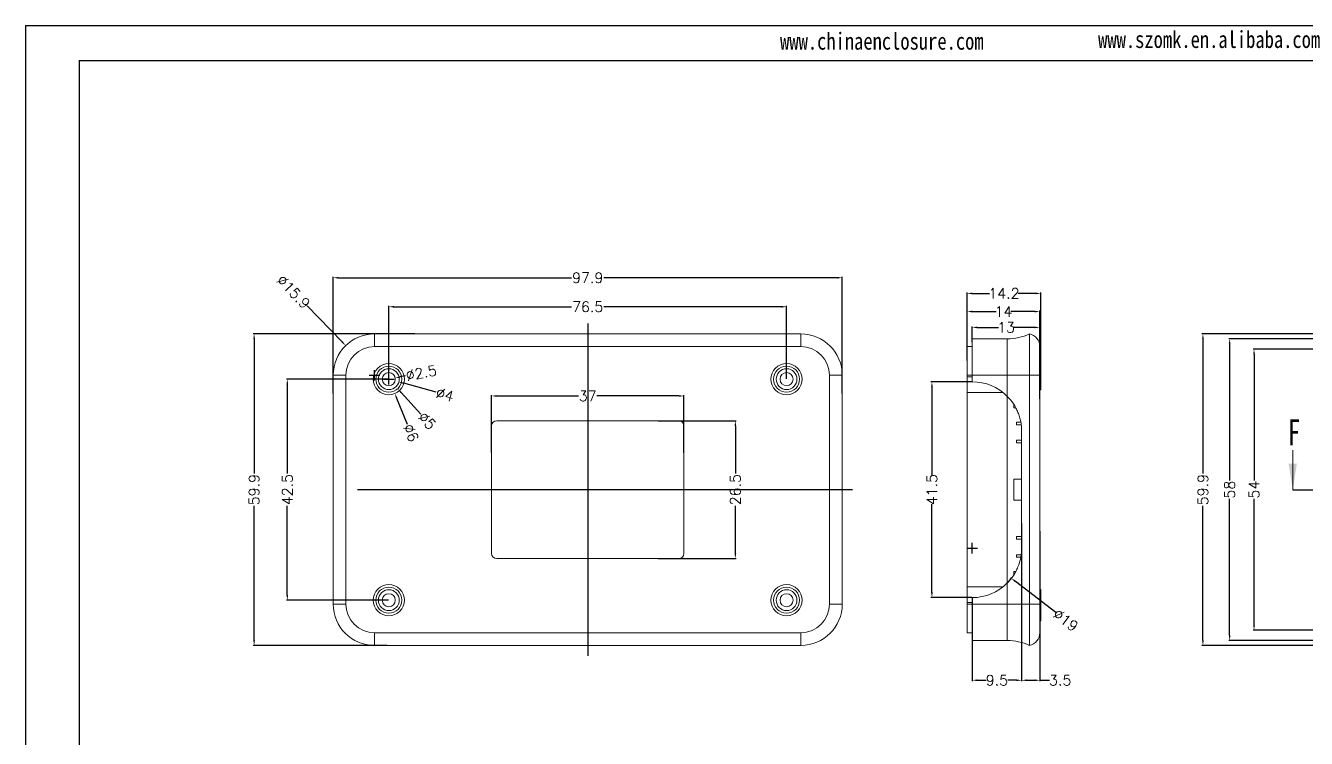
# Model space of a CAD drawing. Header units: inches. Extents: x 1309 to 2377, y 1126 to 1407.
# Drawn here: x 1308.7 to 1555, y 1269.5 to 1406.6 of the extents above; entities that cross this region are included whole.
import ezdxf

# ---------------------------------------------------------------- set-up
doc = ezdxf.new("R2010")
doc.units = ezdxf.units.IN
doc.header["$LTSCALE"] = 15
doc.linetypes.add('PHANTOM', pattern=[12.7, 6.35, -1.27, 1.27, -1.27, 1.27, -1.27])
doc.layers.add('文字', color=81, linetype='Continuous')
doc.styles.add('SLDTEXTSTYLE6', font='TXT', dxfattribs={"width": 0.7})
doc.styles.get("Standard").update_dxf_attribs({"font": 'txt', "bigfont": 'gbcbig.shx'})
doc.styles.add('宋体', font='', dxfattribs={"width": 0.8, "height": 3.5})
doc.styles.get('宋体').set_extended_font_data('SimSun')
doc.dimstyles.new('2.5', dxfattribs={"dimtxt": 2, "dimasz": 1, "dimexe": 0.18, "dimexo": 0.0625, "dimgap": 0.09, "dimtad": 0, "dimdsep": 46, "dimtxsty": 'Standard', "dimcen": 1, "dimclrd": 3, "dimclre": 3, "dimadec": 0, "dimazin": 2, "dimtfac": 1, "dimtofl": 0, "dimtmove": 0, "dimatfit": 3, "dimfxl": 0, "dimtolj": 1, "dimtzin": 0, "dimarcsym": 0})

# ---------------------------------------------------------------- blocks, each defined once
blk = doc.blocks.new('*D83')
at = {"color": 3, "lineweight": -2, "transparency": 16777216}
for p, q in [((1367.83, 1335.82), (1367.83, 1358.28)), ((1368.83, 1358.1), (1413.69, 1358.1)), ((1464.73, 1358.1), (1419.87, 1358.1)), ((1465.73, 1335.82), (1465.73, 1358.28))]:
    blk.add_line(p, q, dxfattribs=at)
at = {"color": 3, "transparency": 16777216}
for points in [[(1368.83, 1358.27), (1368.83, 1357.93), (1367.83, 1358.1)], [(1464.73, 1358.27), (1464.73, 1357.93), (1465.73, 1358.1)]]:
    blk.add_solid(points, dxfattribs=at)
at = {"layer": 'Defpoints', "color": 0, "transparency": 16777216}
for p in [(1367.83, 1358.1), (1367.83, 1335.76), (1465.73, 1335.76)]:
    blk.add_point(p, dxfattribs=at)
at = {"color": 0, "transparency": 16777216, "insert": (1416.78, 1358.1), "char_height": 2, "attachment_point": 5}
blk.add_mtext('\\A1;97.9', dxfattribs=at)
blk = doc.blocks.new('*D84')
at = {"color": 3, "lineweight": -2, "transparency": 16777216}
for p, q in [((1378.53, 1338.66), (1378.53, 1352.7)), ((1379.53, 1352.52), (1413.69, 1352.52)), ((1454.03, 1352.52), (1419.87, 1352.52)), ((1455.03, 1338.66), (1455.03, 1352.7))]:
    blk.add_line(p, q, dxfattribs=at)
at = {"color": 3, "transparency": 16777216}
for points in [[(1379.53, 1352.69), (1379.53, 1352.35), (1378.53, 1352.52)], [(1454.03, 1352.69), (1454.03, 1352.35), (1455.03, 1352.52)]]:
    blk.add_solid(points, dxfattribs=at)
at = {"layer": 'Defpoints', "color": 0, "transparency": 16777216}
for p in [(1455.03, 1352.52), (1378.53, 1338.6), (1455.03, 1338.6)]:
    blk.add_point(p, dxfattribs=at)
at = {"color": 0, "transparency": 16777216, "insert": (1416.78, 1352.52), "char_height": 2, "attachment_point": 5}
blk.add_mtext('\\A1;76.5', dxfattribs=at)
blk = doc.blocks.new('*D86')
at = {"color": 3, "lineweight": -2, "transparency": 16777216}
for p, q in [((1398.28, 1324.47), (1398.28, 1335.55)), ((1399.28, 1335.37), (1415.03, 1335.37)), ((1434.28, 1335.37), (1418.54, 1335.37)), ((1435.28, 1324.47), (1435.28, 1335.55))]:
    blk.add_line(p, q, dxfattribs=at)
at = {"color": 3, "transparency": 16777216}
for points in [[(1399.28, 1335.53), (1399.28, 1335.2), (1398.28, 1335.37)], [(1434.28, 1335.53), (1434.28, 1335.2), (1435.28, 1335.37)]]:
    blk.add_solid(points, dxfattribs=at)
at = {"layer": 'Defpoints', "color": 0, "transparency": 16777216}
for p in [(1435.28, 1335.37), (1398.28, 1324.4), (1435.28, 1324.4)]:
    blk.add_point(p, dxfattribs=at)
at = {"color": 0, "transparency": 16777216, "insert": (1416.78, 1335.37), "char_height": 2, "attachment_point": 5}
blk.add_mtext('\\A1;37', dxfattribs=at)
blk = doc.blocks.new('*D87')
at = {"color": 3, "lineweight": -2, "transparency": 16777216}
for p, q in [((1430.33, 1330.6), (1445.36, 1330.6)), ((1445.18, 1329.6), (1445.18, 1320.44)), ((1445.18, 1305.1), (1445.18, 1314.26)), ((1430.33, 1304.1), (1445.36, 1304.1))]:
    blk.add_line(p, q, dxfattribs=at)
at = {"color": 3, "transparency": 16777216}
for points in [[(1445.02, 1329.6), (1445.35, 1329.6), (1445.18, 1330.6)], [(1445.02, 1305.1), (1445.35, 1305.1), (1445.18, 1304.1)]]:
    blk.add_solid(points, dxfattribs=at)
at = {"layer": 'Defpoints', "color": 0, "transparency": 16777216}
for p in [(1430.27, 1330.6), (1430.27, 1304.1), (1445.18, 1304.1)]:
    blk.add_point(p, dxfattribs=at)
at = {"color": 0, "transparency": 16777216, "insert": (1445.18, 1317.35), "char_height": 2, "attachment_point": 5, "rotation": 90}
blk.add_mtext('\\A1;26.5', dxfattribs=at)
blk = doc.blocks.new('*D88')
at = {"color": 3, "lineweight": -2, "transparency": 16777216}
for p, q in [((1378.47, 1338.6), (1358.83, 1338.6)), ((1359.01, 1337.6), (1359.01, 1320.44)), ((1359.01, 1297.1), (1359.01, 1314.26)), ((1378.47, 1296.1), (1358.83, 1296.1))]:
    blk.add_line(p, q, dxfattribs=at)
at = {"color": 3, "transparency": 16777216}
for points in [[(1358.84, 1337.6), (1359.18, 1337.6), (1359.01, 1338.6)], [(1358.84, 1297.1), (1359.18, 1297.1), (1359.01, 1296.1)]]:
    blk.add_solid(points, dxfattribs=at)
at = {"layer": 'Defpoints', "color": 0, "transparency": 16777216}
for p in [(1359.01, 1338.6), (1378.53, 1338.6), (1378.53, 1296.1)]:
    blk.add_point(p, dxfattribs=at)
at = {"color": 0, "transparency": 16777216, "insert": (1359.01, 1317.35), "char_height": 2, "attachment_point": 5, "rotation": 90}
blk.add_mtext('\\A1;42.5', dxfattribs=at)
blk = doc.blocks.new('*D90')
at = {"color": 3, "lineweight": -2, "transparency": 16777216}
for p, q in [((1383.56, 1347.3), (1352.44, 1347.3)), ((1352.62, 1346.3), (1352.62, 1320.44)), ((1352.62, 1288.4), (1352.62, 1314.26)), ((1378.21, 1287.4), (1352.44, 1287.4))]:
    blk.add_line(p, q, dxfattribs=at)
at = {"color": 3, "transparency": 16777216}
for points in [[(1352.46, 1346.3), (1352.79, 1346.3), (1352.62, 1347.3)], [(1352.46, 1288.4), (1352.79, 1288.4), (1352.62, 1287.4)]]:
    blk.add_solid(points, dxfattribs=at)
at = {"layer": 'Defpoints', "color": 0, "transparency": 16777216}
for p in [(1352.62, 1347.3), (1383.62, 1347.3), (1378.28, 1287.4)]:
    blk.add_point(p, dxfattribs=at)
at = {"color": 0, "transparency": 16777216, "insert": (1352.62, 1317.35), "char_height": 2, "attachment_point": 5, "rotation": 90}
blk.add_mtext('\\A1;59.9', dxfattribs=at)
blk = doc.blocks.new('*D91')
at = {"color": 3, "lineweight": -2, "transparency": 16777216}
for p, q in [((1377.53, 1338.6), (1379.53, 1338.6)), ((1378.53, 1337.6), (1378.53, 1339.6)), ((1381.73, 1339.21), (1380.74, 1339.02))]:
    blk.add_line(p, q, dxfattribs=at)
at = {"color": 3, "transparency": 16777216}
blk.add_solid([(1380.71, 1339.18), (1380.77, 1338.86), (1379.76, 1338.83)], dxfattribs=at)
at = {"layer": 'Defpoints', "color": 0, "transparency": 16777216}
for p in [(1377.31, 1338.36), (1379.76, 1338.83)]:
    blk.add_point(p, dxfattribs=at)
at = {"color": 0, "transparency": 16777216, "insert": (1384.76, 1339.79), "char_height": 2, "attachment_point": 5, "rotation": 10.8178}
blk.add_mtext('\\A1;∅2.5', dxfattribs=at)
blk = doc.blocks.new('*D92')
at = {"color": 3, "lineweight": -2, "transparency": 16777216}
for p, q in [((1377.53, 1338.6), (1379.53, 1338.6)), ((1378.53, 1337.6), (1378.53, 1339.6)), ((1387.63, 1336.1), (1381.43, 1337.8))]:
    blk.add_line(p, q, dxfattribs=at)
at = {"color": 3, "transparency": 16777216}
blk.add_solid([(1381.47, 1337.96), (1381.38, 1337.64), (1380.46, 1338.07)], dxfattribs=at)
at = {"layer": 'Defpoints', "color": 0, "transparency": 16777216}
for p in [(1376.6, 1339.13), (1380.46, 1338.07)]:
    blk.add_point(p, dxfattribs=at)
at = {"color": 0, "transparency": 16777216, "insert": (1389.33, 1335.63), "char_height": 2, "attachment_point": 5, "rotation": 344.6359}
blk.add_mtext('\\A1;∅4', dxfattribs=at)
blk = doc.blocks.new('*D93')
at = {"color": 3, "lineweight": -2, "transparency": 16777216}
for p, q in [((1377.53, 1338.6), (1379.53, 1338.6)), ((1378.53, 1337.6), (1378.53, 1339.6)), ((1384.7, 1331.88), (1380.9, 1336.02))]:
    blk.add_line(p, q, dxfattribs=at)
at = {"color": 3, "transparency": 16777216}
blk.add_solid([(1381.02, 1336.13), (1380.78, 1335.91), (1380.22, 1336.76)], dxfattribs=at)
at = {"layer": 'Defpoints', "color": 0, "transparency": 16777216}
for p in [(1376.84, 1340.44), (1380.22, 1336.76)]:
    blk.add_point(p, dxfattribs=at)
at = {"color": 0, "transparency": 16777216, "insert": (1385.89, 1330.59), "char_height": 2, "attachment_point": 5, "rotation": 312.5715}
blk.add_mtext('\\A1;∅5', dxfattribs=at)
blk = doc.blocks.new('*D94')
at = {"color": 3, "lineweight": -2, "transparency": 16777216}
for p, q in [((1377.53, 1338.6), (1379.53, 1338.6)), ((1378.53, 1337.6), (1378.53, 1339.6)), ((1382.14, 1329.9), (1380.07, 1334.9))]:
    blk.add_line(p, q, dxfattribs=at)
at = {"color": 3, "transparency": 16777216}
blk.add_solid([(1380.22, 1334.97), (1379.91, 1334.84), (1379.68, 1335.83)], dxfattribs=at)
at = {"layer": 'Defpoints', "color": 0, "transparency": 16777216}
for p in [(1377.38, 1341.37), (1379.68, 1335.83)]:
    blk.add_point(p, dxfattribs=at)
at = {"color": 0, "transparency": 16777216, "insert": (1382.81, 1328.28), "char_height": 2, "attachment_point": 5, "rotation": 292.536}
blk.add_mtext('\\A1;∅6', dxfattribs=at)
blk = doc.blocks.new('*D95')
at = {"color": 3, "lineweight": -2, "transparency": 16777216}
for p, q in [((1489.74, 1342.16), (1489.74, 1351.78)), ((1490.74, 1351.6), (1495.31, 1351.6)), ((1502.74, 1351.6), (1498.16, 1351.6)), ((1503.74, 1334.8), (1503.74, 1351.78))]:
    blk.add_line(p, q, dxfattribs=at)
at = {"color": 3, "transparency": 16777216}
for points in [[(1490.74, 1351.76), (1490.74, 1351.43), (1489.74, 1351.6)], [(1502.74, 1351.76), (1502.74, 1351.43), (1503.74, 1351.6)]]:
    blk.add_solid(points, dxfattribs=at)
at = {"layer": 'Defpoints', "color": 0, "transparency": 16777216}
for p in [(1503.74, 1351.6), (1489.74, 1342.1), (1503.74, 1334.73)]:
    blk.add_point(p, dxfattribs=at)
at = {"color": 0, "transparency": 16777216, "insert": (1496.74, 1351.6), "char_height": 2, "attachment_point": 5}
blk.add_mtext('\\A1;14', dxfattribs=at)
blk = doc.blocks.new('*D96')
at = {"color": 3, "lineweight": -2, "transparency": 16777216}
for p, q in [((1489.74, 1342.22), (1489.74, 1355.27)), ((1490.74, 1355.09), (1494.08, 1355.09)), ((1502.94, 1355.09), (1499.59, 1355.09)), ((1503.94, 1341.11), (1503.94, 1355.27))]:
    blk.add_line(p, q, dxfattribs=at)
at = {"color": 3, "transparency": 16777216}
for points in [[(1490.74, 1355.25), (1490.74, 1354.92), (1489.74, 1355.09)], [(1502.94, 1355.25), (1502.94, 1354.92), (1503.94, 1355.09)]]:
    blk.add_solid(points, dxfattribs=at)
at = {"layer": 'Defpoints', "color": 0, "transparency": 16777216}
for p in [(1489.74, 1355.09), (1489.74, 1342.16), (1503.94, 1341.05)]:
    blk.add_point(p, dxfattribs=at)
at = {"color": 0, "transparency": 16777216, "insert": (1496.84, 1355.09), "char_height": 2, "attachment_point": 5}
blk.add_mtext('\\A1;14.2', dxfattribs=at)
blk = doc.blocks.new('*D97')
at = {"color": 3, "lineweight": -2, "transparency": 16777216}
for p, q in [((1490.74, 1345.73), (1490.74, 1348.73)), ((1491.74, 1348.55), (1495.81, 1348.55)), ((1502.74, 1348.55), (1498.66, 1348.55)), ((1503.74, 1343.35), (1503.74, 1348.73))]:
    blk.add_line(p, q, dxfattribs=at)
at = {"color": 3, "transparency": 16777216}
for points in [[(1491.74, 1348.72), (1491.74, 1348.38), (1490.74, 1348.55)], [(1502.74, 1348.72), (1502.74, 1348.38), (1503.74, 1348.55)]]:
    blk.add_solid(points, dxfattribs=at)
at = {"layer": 'Defpoints', "color": 0, "transparency": 16777216}
for p in [(1490.74, 1348.55), (1490.74, 1345.67), (1503.74, 1343.29)]:
    blk.add_point(p, dxfattribs=at)
at = {"color": 0, "transparency": 16777216, "insert": (1497.24, 1348.55), "char_height": 2, "attachment_point": 5}
blk.add_mtext('\\A1;13', dxfattribs=at)
blk = doc.blocks.new('*D98')
at = {"color": 3, "lineweight": -2, "transparency": 16777216}
for p, q in [((1500.24, 1309.59), (1500.24, 1280.52)), ((1490.74, 1296.54), (1490.74, 1280.52)), ((1491.74, 1280.7), (1493.4, 1280.7)), ((1499.24, 1280.7), (1497.58, 1280.7))]:
    blk.add_line(p, q, dxfattribs=at)
at = {"color": 3, "transparency": 16777216}
for points in [[(1491.74, 1280.87), (1491.74, 1280.53), (1490.74, 1280.7)], [(1499.24, 1280.87), (1499.24, 1280.53), (1500.24, 1280.7)]]:
    blk.add_solid(points, dxfattribs=at)
at = {"layer": 'Defpoints', "color": 0, "transparency": 16777216}
for p in [(1500.24, 1309.65), (1490.74, 1296.6), (1500.24, 1280.7)]:
    blk.add_point(p, dxfattribs=at)
at = {"color": 0, "transparency": 16777216, "insert": (1495.49, 1280.7), "char_height": 2, "attachment_point": 5}
blk.add_mtext('\\A1;9.5', dxfattribs=at)
blk = doc.blocks.new('*D99')
at = {"color": 3, "lineweight": -2, "transparency": 16777216}
for p, q in [((1500.24, 1310.82), (1500.24, 1280.52)), ((1503.74, 1309.39), (1503.74, 1280.52)), ((1501.24, 1280.7), (1502.74, 1280.7)), ((1503.74, 1280.7), (1505.57, 1280.7))]:
    blk.add_line(p, q, dxfattribs=at)
at = {"color": 3, "transparency": 16777216}
for points in [[(1501.24, 1280.87), (1501.24, 1280.53), (1500.24, 1280.7)], [(1502.74, 1280.87), (1502.74, 1280.53), (1503.74, 1280.7)]]:
    blk.add_solid(points, dxfattribs=at)
at = {"layer": 'Defpoints', "color": 0, "transparency": 16777216}
for p in [(1500.24, 1310.88), (1503.74, 1309.45), (1500.24, 1280.7)]:
    blk.add_point(p, dxfattribs=at)
at = {"color": 0, "transparency": 16777216, "insert": (1507.66, 1280.7), "char_height": 2, "attachment_point": 5}
blk.add_mtext('\\A1;3.5', dxfattribs=at)
blk = doc.blocks.new('*D105')
at = {"color": 3, "lineweight": -2, "transparency": 16777216}
for p, q in [((1565.28, 1344.35), (1544.75, 1344.35)), ((1544.93, 1343.35), (1544.93, 1319.1)), ((1544.93, 1291.35), (1544.93, 1315.59)), ((1565.28, 1290.35), (1544.75, 1290.35))]:
    blk.add_line(p, q, dxfattribs=at)
at = {"color": 3, "transparency": 16777216}
for points in [[(1544.77, 1343.35), (1545.1, 1343.35), (1544.93, 1344.35)], [(1544.77, 1291.35), (1545.1, 1291.35), (1544.93, 1290.35)]]:
    blk.add_solid(points, dxfattribs=at)
at = {"layer": 'Defpoints', "color": 0, "transparency": 16777216}
for p in [(1544.93, 1344.35), (1565.34, 1344.35), (1565.34, 1290.35)]:
    blk.add_point(p, dxfattribs=at)
at = {"color": 0, "transparency": 16777216, "insert": (1544.93, 1317.35), "char_height": 2, "attachment_point": 5, "rotation": 90}
blk.add_mtext('\\A1;54', dxfattribs=at)
blk = doc.blocks.new('*D107')
at = {"color": 3, "lineweight": -2, "transparency": 16777216}
for p, q in [((1567.05, 1346.35), (1540.06, 1346.35)), ((1540.24, 1345.35), (1540.24, 1319.1)), ((1540.24, 1289.35), (1540.24, 1315.59)), ((1567.56, 1288.35), (1540.06, 1288.35))]:
    blk.add_line(p, q, dxfattribs=at)
at = {"color": 3, "transparency": 16777216}
for points in [[(1540.07, 1345.35), (1540.41, 1345.35), (1540.24, 1346.35)], [(1540.07, 1289.35), (1540.41, 1289.35), (1540.24, 1288.35)]]:
    blk.add_solid(points, dxfattribs=at)
at = {"layer": 'Defpoints', "color": 0, "transparency": 16777216}
for p in [(1540.24, 1346.35), (1567.11, 1346.35), (1567.62, 1288.35)]:
    blk.add_point(p, dxfattribs=at)
at = {"color": 0, "transparency": 16777216, "insert": (1540.24, 1317.35), "char_height": 2, "attachment_point": 5, "rotation": 90}
blk.add_mtext('\\A1;58', dxfattribs=at)
blk = doc.blocks.new('*D108')
at = {"color": 3, "lineweight": -2, "transparency": 16777216}
for p, q in [((1571.84, 1347.3), (1534.92, 1347.3)), ((1535.1, 1346.3), (1535.1, 1320.44)), ((1535.1, 1288.4), (1535.1, 1314.26)), ((1566.51, 1287.4), (1534.92, 1287.4))]:
    blk.add_line(p, q, dxfattribs=at)
at = {"color": 3, "transparency": 16777216}
for points in [[(1534.94, 1346.3), (1535.27, 1346.3), (1535.1, 1347.3)], [(1534.94, 1288.4), (1535.27, 1288.4), (1535.1, 1287.4)]]:
    blk.add_solid(points, dxfattribs=at)
at = {"layer": 'Defpoints', "color": 0, "transparency": 16777216}
for p in [(1535.1, 1347.3), (1571.9, 1347.3), (1566.57, 1287.4)]:
    blk.add_point(p, dxfattribs=at)
at = {"color": 0, "transparency": 16777216, "insert": (1535.1, 1317.35), "char_height": 2, "attachment_point": 5, "rotation": 90}
blk.add_mtext('\\A1;59.9', dxfattribs=at)
blk = doc.blocks.new('*D124')
at = {"color": 3, "lineweight": -2, "transparency": 16777216}
for p, q in [((1362.82, 1352.7), (1369.55, 1345.77)), ((1375.78, 1338.35), (1375.78, 1340.35)), ((1374.78, 1339.35), (1376.78, 1339.35))]:
    blk.add_line(p, q, dxfattribs=at)
at = {"color": 3, "transparency": 16777216}
blk.add_solid([(1369.67, 1345.88), (1369.43, 1345.65), (1370.24, 1345.05)], dxfattribs=at)
at = {"layer": 'Defpoints', "color": 0, "transparency": 16777216}
for p in [(1370.24, 1345.05), (1381.32, 1333.65)]:
    blk.add_point(p, dxfattribs=at)
at = {"color": 0, "transparency": 16777216, "insert": (1360.2, 1355.39), "char_height": 2, "attachment_point": 5, "rotation": 314.1674}
blk.add_mtext('\\A1;∅15.9', dxfattribs=at)
blk = doc.blocks.new('*D125')
at = {"color": 3, "lineweight": -2, "transparency": 16777216}
for p, q in [((1490.67, 1338.1), (1482.8, 1338.1)), ((1482.98, 1337.1), (1482.98, 1320.1)), ((1482.98, 1297.6), (1482.98, 1314.59)), ((1490.67, 1296.6), (1482.8, 1296.6))]:
    blk.add_line(p, q, dxfattribs=at)
at = {"color": 3, "transparency": 16777216}
for points in [[(1482.82, 1337.1), (1483.15, 1337.1), (1482.98, 1338.1)], [(1482.82, 1297.6), (1483.15, 1297.6), (1482.98, 1296.6)]]:
    blk.add_solid(points, dxfattribs=at)
at = {"layer": 'Defpoints', "color": 0, "transparency": 16777216}
for p in [(1482.98, 1338.1), (1490.74, 1338.1), (1490.74, 1296.6)]:
    blk.add_point(p, dxfattribs=at)
at = {"color": 0, "transparency": 16777216, "insert": (1482.98, 1317.35), "char_height": 2, "attachment_point": 5, "rotation": 90}
blk.add_mtext('\\A1;41.5', dxfattribs=at)
blk = doc.blocks.new('*D126')
at = {"color": 3, "lineweight": -2, "transparency": 16777216}
for p, q in [((1489.74, 1306.1), (1491.74, 1306.1)), ((1490.74, 1305.1), (1490.74, 1307.1)), ((1506.79, 1293.75), (1499.06, 1299.69))]:
    blk.add_line(p, q, dxfattribs=at)
blk.add_arc((1490.74, 1306.1), 9.5, 315.6287, 323.4996, dxfattribs=at)
at = {"color": 3, "transparency": 16777216}
blk.add_solid([(1499.16, 1299.83), (1498.96, 1299.56), (1498.27, 1300.3)], dxfattribs=at)
at = {"layer": 'Defpoints', "color": 0, "transparency": 16777216}
for p in [(1483.21, 1311.89), (1498.27, 1300.3)]:
    blk.add_point(p, dxfattribs=at)
at = {"color": 0, "transparency": 16777216, "insert": (1508.71, 1292.27), "char_height": 2, "attachment_point": 5, "rotation": 322.414}
blk.add_mtext('\\A1;∅19', dxfattribs=at)

msp = doc.modelspace()

# ---------------------------------------------------------------- linework, layer by layer
for p, q in [((1308.68, 1406.578), (1705.984, 1406.578)), ((1308.68, 1406.578), (1308.68, 1125.657)), ((1318.961, 1399.889), (1699.295, 1399.889)), ((1318.961, 1399.889), (1318.961, 1132.345))]:
    msp.add_line(p, q)
at = {"color": 1, "linetype": 'PHANTOM', "lineweight": 30}
for p, q in [((1416.783, 1349.298), (1416.783, 1285.399)), ((1467.732, 1317.348), (1365.834, 1317.348)), ((1552.378, 1317.348), (1658.764, 1317.348))]:
    msp.add_line(p, q, dxfattribs=at)
at = {"color": 7, "linetype": 'Continuous', "lineweight": 15}
for p, q in [((1375.783, 1347.298), (1375.783, 1344.848)), ((1457.783, 1347.298), (1375.783, 1347.298)), ((1457.783, 1344.848), (1457.783, 1347.298)), ((1490.737, 1339.348), (1490.737, 1346.348)), ((1497.484, 1346.348), (1490.737, 1346.348)), ((1497.484, 1339.348), (1497.484, 1346.348)), ((1501.737, 1347.298), (1501.737, 1339.348)), ((1457.783, 1344.848), (1375.783, 1344.848)), ((1489.737, 1344.848), (1490.737, 1344.848)), ((1489.737, 1339.348), (1489.737, 1344.848)), ((1503.737, 1339.348), (1503.737, 1344.848)), ((1503.937, 1342.548), (1503.737, 1342.548)), ((1503.937, 1339.548), (1503.937, 1342.548)), ((1370.283, 1339.348), (1367.834, 1339.348)), ((1367.834, 1339.348), (1367.834, 1295.348)), ((1370.283, 1339.348), (1370.283, 1295.348)), ((1463.283, 1295.348), (1463.283, 1339.348)), ((1465.732, 1339.348), (1463.283, 1339.348)), ((1465.732, 1295.348), (1465.732, 1339.348)), ((1489.737, 1339.348), (1490.737, 1339.348)), ((1489.737, 1339.05), (1489.737, 1339.348)), ((1489.737, 1339.05), (1490.737, 1339.05)), ((1489.737, 1339.05), (1489.737, 1336.048)), ((1490.737, 1338.098), (1490.737, 1339.348)), ((1497.484, 1339.348), (1490.737, 1339.348)), ((1497.484, 1339.348), (1501.737, 1339.348)), ((1497.484, 1335.286), (1497.484, 1339.348)), ((1501.737, 1339.348), (1501.737, 1295.348)), ((1503.737, 1339.348), (1501.737, 1339.348)), ((1503.737, 1339.348), (1503.737, 1295.348)), ((1503.937, 1336.548), (1503.937, 1339.548)), ((1489.737, 1336.048), (1496.633, 1336.048)), ((1489.737, 1298.649), (1489.737, 1336.048)), ((1503.737, 1336.548), (1503.937, 1336.548)), ((1498.737, 1333.098), (1498.737, 1333.669)), ((1498.737, 1333.098), (1499.079, 1333.098)), ((1434.283, 1330.598), (1399.283, 1330.598)), ((1499.237, 1330.348), (1499.237, 1329.848)), ((1500.065, 1330.348), (1499.237, 1330.348)), ((1398.283, 1329.598), (1398.283, 1305.098)), ((1435.283, 1305.098), (1435.283, 1329.598)), ((1500.145, 1329.848), (1499.237, 1329.848)), ((1500.237, 1328.598), (1500.237, 1306.098)), ((1499.237, 1326.848), (1499.237, 1326.348)), ((1500.237, 1326.848), (1499.237, 1326.848)), ((1500.237, 1326.348), (1499.237, 1326.348)), ((1500.237, 1319.348), (1498.737, 1319.348)), ((1498.737, 1317.348), (1498.737, 1319.348)), ((1498.737, 1315.348), (1498.737, 1317.348)), ((1498.737, 1315.348), (1500.237, 1315.348)), ((1499.237, 1307.848), (1499.237, 1308.348)), ((1500.237, 1308.348), (1499.237, 1308.348)), ((1500.237, 1307.848), (1499.237, 1307.848)), ((1399.283, 1304.098), (1434.283, 1304.098)), ((1499.237, 1304.848), (1499.237, 1304.348)), ((1500.15, 1304.848), (1499.237, 1304.848)), ((1500.046, 1304.348), (1499.237, 1304.348)), ((1499.076, 1301.598), (1498.737, 1301.598)), ((1498.737, 1301.025), (1498.737, 1301.598)), ((1496.633, 1298.649), (1489.737, 1298.649)), ((1489.737, 1295.646), (1489.737, 1298.649)), ((1497.484, 1295.348), (1497.484, 1299.41)), ((1503.937, 1298.149), (1503.737, 1298.149)), ((1503.937, 1298.149), (1503.937, 1295.149)), ((1490.737, 1295.348), (1490.737, 1296.598)), ((1367.834, 1295.348), (1370.283, 1295.348)), ((1463.283, 1295.348), (1465.732, 1295.348)), ((1489.737, 1295.348), (1489.737, 1295.646)), ((1489.737, 1295.646), (1490.737, 1295.646)), ((1489.737, 1295.348), (1490.737, 1295.348)), ((1489.737, 1289.848), (1489.737, 1295.348)), ((1490.737, 1288.348), (1490.737, 1295.348)), ((1497.484, 1295.348), (1490.737, 1295.348)), ((1497.484, 1295.348), (1501.737, 1295.348)), ((1497.484, 1288.348), (1497.484, 1295.348)), ((1501.737, 1295.348), (1501.737, 1287.399)), ((1501.737, 1295.348), (1503.737, 1295.348)), ((1503.737, 1289.848), (1503.737, 1295.348)), ((1503.937, 1295.149), (1503.937, 1292.149)), ((1503.737, 1292.149), (1503.937, 1292.149)), ((1375.783, 1289.848), (1375.783, 1287.399)), ((1375.783, 1289.848), (1457.783, 1289.848)), ((1457.783, 1287.399), (1457.783, 1289.848)), ((1489.737, 1289.848), (1490.737, 1289.848)), ((1497.484, 1288.348), (1490.737, 1288.348)), ((1375.783, 1287.399), (1457.783, 1287.399))]:
    msp.add_line(p, q, dxfattribs=at)
at = {"color": 8, "linetype": 'Continuous', "lineweight": 15}
msp.add_line((1497.484, 1335.286), (1497.484, 1299.41), dxfattribs=at)
at = {"color": 7, "linetype": 'Continuous', "lineweight": 0}
msp.add_line((1552.378, 1324.948), (1552.378, 1317.348), dxfattribs=at)
at = {"color": 7, "linetype": 'Continuous', "lineweight": 15}
for centre, radius in [((1378.533, 1338.598), 3), ((1378.533, 1338.598), 2.5), ((1378.533, 1338.598), 2), ((1455.033, 1338.598), 3), ((1455.033, 1338.598), 2.5), ((1455.033, 1338.598), 2), ((1378.533, 1338.598), 1.25), ((1455.033, 1338.598), 1.25), ((1378.533, 1296.099), 3), ((1378.533, 1296.099), 2.5), ((1455.033, 1296.099), 3), ((1455.033, 1296.099), 2.5), ((1378.533, 1296.099), 2), ((1378.533, 1296.099), 1.25), ((1455.033, 1296.099), 2), ((1455.033, 1296.099), 1.25)]:
    msp.add_circle(centre, radius, dxfattribs=at)
for centre, radius, start, end in [((1375.783, 1339.348), 7.949, 90, 180), ((1457.783, 1339.348), 7.949, 0, 90), ((1497.484, 1356.348), 10, 270, 295.16984), ((1501.237, 1344.848), 2.5, 0, 78.46304), ((1375.783, 1339.348), 5.5, 90, 180), ((1457.783, 1339.348), 5.5, 0, 90), ((1490.737, 1328.598), 9.5, 44.74821, 90), ((1399.283, 1329.598), 1, 90, 180), ((1434.283, 1329.598), 1, 0, 90), ((1399.283, 1305.098), 1, 180, 270), ((1434.283, 1305.098), 1, 270, 0), ((1490.737, 1306.098), 9.5, 270, 315.25179), ((1375.783, 1295.348), 7.949, 180, 270), ((1375.783, 1295.348), 5.5, 180, 270), ((1457.783, 1295.348), 5.5, 270, 0), ((1457.783, 1295.348), 7.949, 270, 0), ((1497.484, 1278.348), 10, 64.83016, 90), ((1501.237, 1289.848), 2.5, 281.53696, 0)]:
    msp.add_arc(centre, radius, start, end, dxfattribs=at)
for points, knots in [([(1497.484, 1335.286), (1497.923, 1334.844), (1498.313, 1334.365), (1498.826, 1333.59), (1498.986, 1333.321), (1499.276, 1332.774), (1499.407, 1332.495), (1499.641, 1331.927), (1499.744, 1331.637), (1499.922, 1331.046), (1499.997, 1330.743), (1500.178, 1329.827), (1500.237, 1329.214), (1500.237, 1328.598)], [0, 0, 0, 0, 0.25, 0.25, 0.375, 0.375, 0.5, 0.5, 0.625, 0.625, 0.75, 0.75, 1, 1, 1, 1]), ([(1500.237, 1306.098), (1500.237, 1305.79), (1500.223, 1305.481), (1500.162, 1304.862), (1500.116, 1304.553), (1499.935, 1303.642), (1499.758, 1303.054), (1499.405, 1302.196), (1499.272, 1301.914), (1498.981, 1301.366), (1498.823, 1301.102), (1498.313, 1300.333), (1497.925, 1299.854), (1497.484, 1299.41)], [0, 0, 0, 0, 0.125, 0.125, 0.25, 0.25, 0.5, 0.5, 0.625, 0.625, 0.75, 0.75, 1, 1, 1, 1])]:
    msp.add_open_spline(points, degree=3, knots=knots, dxfattribs=at)
at = {"color": 7, "linetype": 'Continuous', "lineweight": 0}
msp.add_solid([(1552.378, 1317.348), (1553.178, 1322.348), (1551.578, 1322.348)], dxfattribs=at)

# ---------------------------------------------------------------- texts
at = {"color": 7, "linetype": 'Continuous', "insert": (1551.446, 1330.884), "char_height": 5, "attachment_point": 1, "style": 'SLDTEXTSTYLE6'}
msp.add_mtext('F', dxfattribs=at)
at = {"layer": '文字', "color": 0, "char_height": 3.26998, "width": 57.45049, "attachment_point": 1, "style": '宋体'}
for s, insert in [('www.chinaenclosure.com', (1453.779, 1405.23)), ('www.szomk.en.alibaba.com', (1514.942, 1405.553))]:
    msp.add_mtext(s, dxfattribs=dict(at, insert=insert))

# ---------------------------------------------------------------- dimensions: what is measured, and where the dimension line sits
for p1, p2, picture, middle in [((1381.322, 1333.646), (1370.244, 1345.05), '*D124', (1360.198, 1355.393)), ((1376.842, 1340.439), (1380.224, 1336.757), '*D93', (1385.89, 1330.589)), ((1377.383, 1341.369), (1379.683, 1335.827), '*D94', (1382.814, 1328.281)), ((1376.604, 1339.128), (1380.462, 1338.068), '*D92', (1389.327, 1335.632)), ((1483.209, 1311.893), (1498.266, 1300.304), '*D126', (1508.706, 1292.268))]:
    dim = msp.add_diameter_dim_2p(p1=p1, p2=p2, dimstyle='2.5')
    dim.commit()
    dim.dimension.update_dxf_attribs({"geometry": picture, "text_midpoint": middle, "dimtype": 163})
for base, p1, p2, picture, middle in [((1367.834, 1358.099), (1465.732, 1335.758), (1367.834, 1335.758), '*D83', (1416.783, 1358.099)), ((1455.033, 1352.518), (1378.533, 1338.598), (1455.033, 1338.598), '*D84', (1416.783, 1352.518)), ((1500.237, 1280.699), (1503.737, 1309.452), (1500.237, 1310.881), '*D99', (1507.661, 1280.699))]:
    dim = msp.add_linear_dim(base=base, p1=p1, p2=p2, dimstyle='2.5')
    dim.commit()
    dim.dimension.update_dxf_attribs({"geometry": picture, "text_midpoint": middle, "dimtype": 160})
for base, p1, p2, picture, middle in [((1489.737, 1355.088), (1503.937, 1341.048), (1489.737, 1342.161), '*D96', (1496.837, 1355.088)), ((1503.737, 1351.598), (1489.737, 1342.098), (1503.737, 1334.733), '*D95', (1496.737, 1351.598)), ((1490.737, 1348.549), (1503.737, 1343.287), (1490.737, 1345.668), '*D97', (1497.237, 1348.549)), ((1435.283, 1335.368), (1398.283, 1324.403), (1435.283, 1324.403), '*D86', (1416.783, 1335.368)), ((1500.237, 1280.699), (1490.737, 1296.598), (1500.237, 1309.648), '*D98', (1495.487, 1280.699))]:
    dim = msp.add_linear_dim(base=base, p1=p1, p2=p2, dimstyle='2.5')
    dim.commit()
    dim.dimension.update_dxf_attribs({"geometry": picture, "text_midpoint": middle})
for base, p1, p2, picture, middle in [((1352.625, 1347.298), (1378.275, 1287.399), (1383.618, 1347.298), '*D90', (1352.625, 1317.348)), ((1535.105, 1347.298), (1566.571, 1287.399), (1571.9, 1347.298), '*D108', (1535.105, 1317.348)), ((1540.24, 1346.348), (1567.621, 1288.348), (1567.111, 1346.348), '*D107', (1540.24, 1317.348))]:
    dim = msp.add_linear_dim(base=base, p1=p1, p2=p2, angle=90, dimstyle='2.5')
    dim.commit()
    dim.dimension.update_dxf_attribs({"geometry": picture, "text_midpoint": middle, "dimtype": 160})
for base, p1, p2, picture, middle in [((1544.934, 1344.348), (1565.339, 1290.348), (1565.339, 1344.348), '*D105', (1544.934, 1317.348)), ((1359.011, 1338.598), (1378.533, 1296.099), (1378.533, 1338.598), '*D88', (1359.011, 1317.348)), ((1482.984, 1338.098), (1490.737, 1296.598), (1490.737, 1338.098), '*D125', (1482.984, 1317.348)), ((1445.182, 1304.098), (1430.266, 1330.598), (1430.266, 1304.098), '*D87', (1445.182, 1317.348))]:
    dim = msp.add_linear_dim(base=base, p1=p1, p2=p2, angle=90, dimstyle='2.5')
    dim.commit()
    dim.dimension.update_dxf_attribs({"geometry": picture, "text_midpoint": middle})
dim = msp.add_diameter_dim_2p(p1=(1377.305, 1338.363), p2=(1379.761, 1338.832), dimstyle='2.5')
dim.commit()
dim.dimension.update_dxf_attribs({"geometry": '*D91', "text_midpoint": (1384.76, 1339.788)})

doc.saveas('drawing.dxf')
